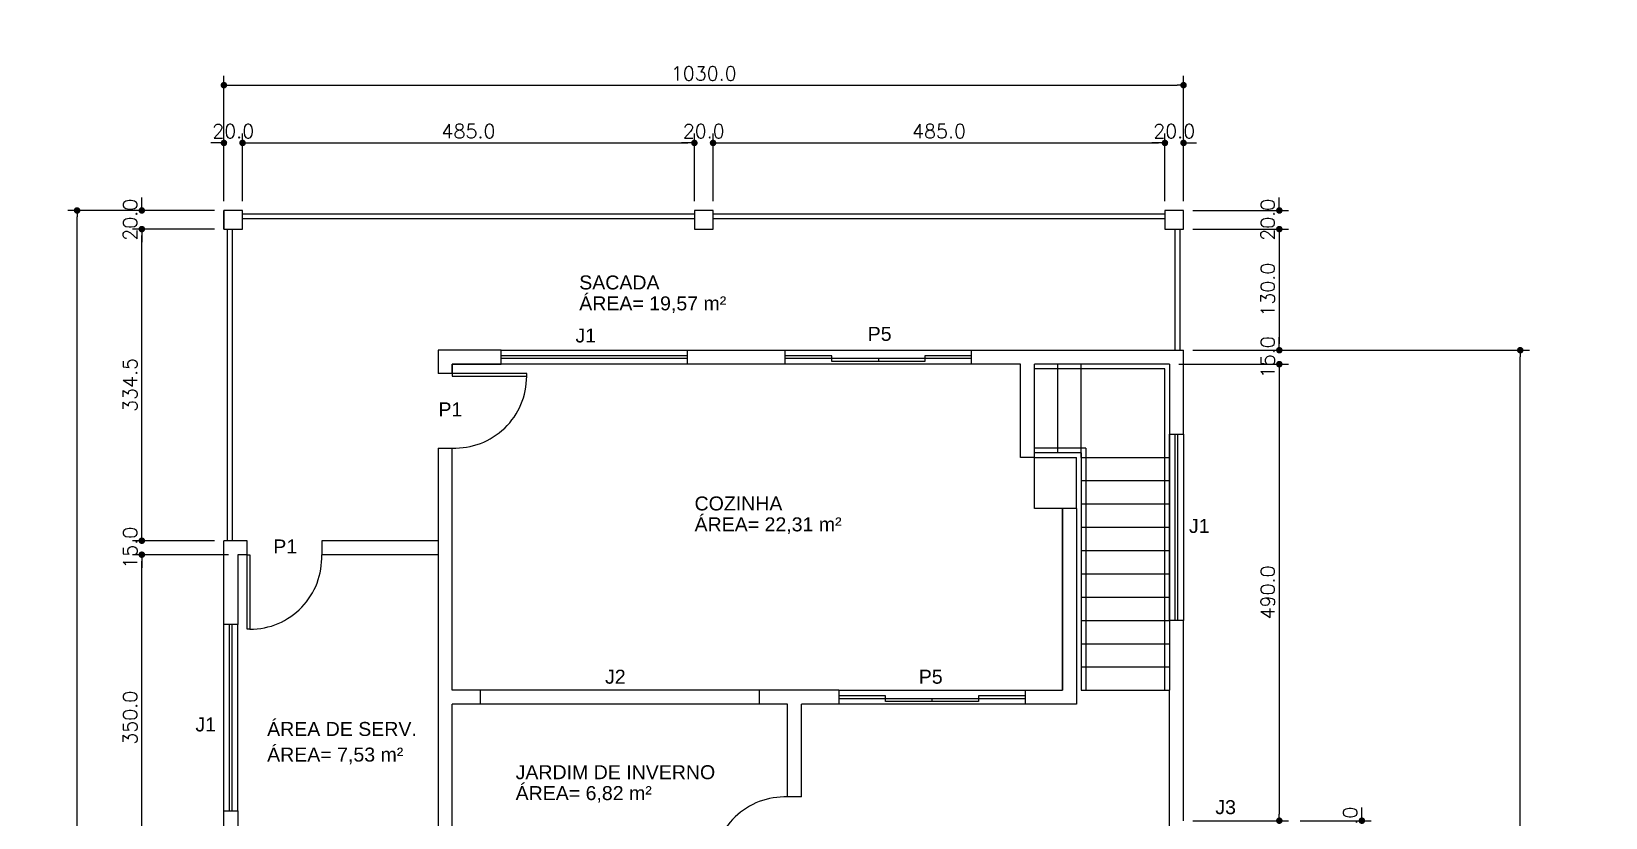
# Model space of a CAD drawing. Header units: millimetres. Extents: x 1206 to 2034, y 106 to 342.
# Drawn here: x 1784.46 to 1801.35, y 235.09 to 243.53 of the extents above; entities that cross this region are included whole.
import ezdxf

# ---------------------------------------------------------------- set-up
doc = ezdxf.new("R2010")
doc.units = ezdxf.units.MM
doc.header["$PDMODE"] = 34
doc.header["$PDSIZE"] = -5
doc.layers.get('0').update_dxf_attribs({"color": 1})
doc.layers.get('DEFPOINTS').update_dxf_attribs({"lineweight": 0})
for name, color, linetype, lineweight in [('AR-ALVENARIA', 7, 'Continuous', 9), ('AR-CARIMBO', 7, 'Continuous', 5), ('AR-COTA', 1, 'Continuous', 5), ('AR-DIVISÓRIA', 7, 'Continuous', 5), ('AR-ESCADA', 252, 'Continuous', 5), ('AR-ESQUADRIA', 4, 'Continuous', 5), ('AR-PENA_010', 10, 'Continuous', 9), ('AR-TXT-AMBIENTE', 174, 'Continuous', 0), ('AR-TXT-ESPECIFICAÇÕES', 174, 'Continuous', 0), ('AR-TXT-ÁREA', 7, 'Continuous', 0)]:
    doc.layers.add(name, color=color, linetype=linetype, lineweight=lineweight)
doc.styles.add('100_COTAS', font='romans.shx', dxfattribs={"height": 0.15})
doc.styles.add('75_TXT 3', font='arial.ttf', dxfattribs={"height": 0.15})
doc.styles.add('ALLEX 1_25', font='arial.ttf', dxfattribs={"height": 0.05})
doc.dimstyles.new('COTA_100', dxfattribs={"dimtxt": 0.16, "dimasz": 0.07, "dimexe": 0.1, "dimexo": 0.1, "dimgap": 0.05, "dimtad": 1, "dimdec": 1, "dimlfac": 100, "dimzin": 0, "dimdsep": 46, "dimtxsty": '100_COTAS', "dimblk1": 'DOT', "dimblk2": 'DOT', "dimsah": 1, "dimcen": 0.09, "dimclrd": 256, "dimclre": 256, "dimclrt": 7, "dimaunit": 1, "dimadec": 0, "dimazin": 0, "dimtfac": 0.05, "dimtdec": 1, "dimtix": 1, "dimtofl": 0, "dimtmove": 2, "dimatfit": 3, "dimldrblk": 'DOT', "dimfxl": 1, "dimtvp": 0.75, "dimtolj": 1, "dimtzin": 0, "dimarcsym": 0})

# ---------------------------------------------------------------- blocks, each defined once
blk = doc.blocks.new('_DOT')
at = {"color": 0, "linetype": 'ByBlock'}
blk.add_line((-0.5, 0), (-1, 0), dxfattribs=at)
at = {"color": 0, "linetype": 'ByBlock', "const_width": 0.5}
blk.add_lwpolyline([(-0.25, 0, 1), (0.25, 0, 1)], format="xyb", close=True, dxfattribs=at)
blk = doc.blocks.new('*D82')
at = {"layer": 'AR-COTA', "lineweight": -2, "transparency": 16777216}
for p, q in [((1786.572, 237.916), (1785.541, 237.916)), ((1785.641, 234.486), (1785.641, 237.846)), ((1786.572, 234.416), (1785.541, 234.416))]:
    blk.add_line(p, q, dxfattribs=at)
at = {"layer": 'DEFPOINTS', "color": 0, "transparency": 16777216}
for p in [(1785.641, 237.916), (1786.672, 237.916), (1786.672, 234.416)]:
    blk.add_point(p, dxfattribs=at)
at = {"layer": 'AR-COTA', "lineweight": -2, "transparency": 16777216, "xscale": 0.07, "yscale": 0.07, "zscale": 0.07}
for p, rotation in [((1785.641, 237.916), 90), ((1785.641, 234.416), 270)]:
    blk.add_blockref('_DOT', p, dxfattribs=dict(at, rotation=rotation))
at = {"layer": 'AR-COTA', "color": 7, "transparency": 16777216, "insert": (1785.516, 236.166), "char_height": 0.15, "attachment_point": 5, "rotation": 90, "style": '100_COTAS'}
blk.add_mtext('\\A1;350.0', dxfattribs=at)
blk = doc.blocks.new('*D83')
at = {"layer": 'AR-COTA', "lineweight": -2, "transparency": 16777216}
for p, q in [((1786.422, 238.066), (1785.541, 238.066)), ((1785.641, 238.136), (1785.641, 238.206)), ((1786.572, 237.916), (1785.541, 237.916)), ((1785.641, 237.846), (1785.641, 237.776))]:
    blk.add_line(p, q, dxfattribs=at)
at = {"layer": 'DEFPOINTS', "color": 0, "transparency": 16777216}
for p in [(1785.641, 238.066), (1786.522, 238.066), (1786.672, 237.916)]:
    blk.add_point(p, dxfattribs=at)
at = {"layer": 'AR-COTA', "lineweight": -2, "transparency": 16777216, "xscale": 0.07, "yscale": 0.07, "zscale": 0.07}
for p, rotation in [((1785.641, 238.066), 270), ((1785.641, 237.916), 90)]:
    blk.add_blockref('_DOT', p, dxfattribs=dict(at, rotation=rotation))
at = {"layer": 'AR-COTA', "color": 7, "transparency": 16777216, "insert": (1785.516, 237.991), "char_height": 0.15, "attachment_point": 5, "rotation": 90, "style": '100_COTAS'}
blk.add_mtext('\\A1;15.0', dxfattribs=at)
blk = doc.blocks.new('*D84')
at = {"layer": 'AR-COTA', "lineweight": -2, "transparency": 16777216}
for p, q in [((1786.422, 241.411), (1785.541, 241.411)), ((1785.641, 238.136), (1785.641, 241.341)), ((1786.422, 238.066), (1785.541, 238.066))]:
    blk.add_line(p, q, dxfattribs=at)
at = {"layer": 'DEFPOINTS', "color": 0, "transparency": 16777216}
for p in [(1785.641, 241.411), (1786.522, 241.411), (1786.522, 238.066)]:
    blk.add_point(p, dxfattribs=at)
at = {"layer": 'AR-COTA', "lineweight": -2, "transparency": 16777216, "xscale": 0.07, "yscale": 0.07, "zscale": 0.07}
for p, rotation in [((1785.641, 241.411), 90), ((1785.641, 238.066), 270)]:
    blk.add_blockref('_DOT', p, dxfattribs=dict(at, rotation=rotation))
at = {"layer": 'AR-COTA', "color": 7, "transparency": 16777216, "insert": (1785.516, 239.738), "char_height": 0.15, "attachment_point": 5, "rotation": 90, "style": '100_COTAS'}
blk.add_mtext('\\A1;334.5', dxfattribs=at)
blk = doc.blocks.new('*D85')
at = {"layer": 'AR-COTA', "lineweight": -2, "transparency": 16777216}
for p, q in [((1786.422, 241.611), (1785.541, 241.611)), ((1785.641, 241.681), (1785.641, 241.751)), ((1786.422, 241.411), (1785.541, 241.411)), ((1785.641, 241.341), (1785.641, 241.271))]:
    blk.add_line(p, q, dxfattribs=at)
at = {"layer": 'DEFPOINTS', "color": 0, "transparency": 16777216}
for p in [(1785.641, 241.611), (1786.522, 241.611), (1786.522, 241.411)]:
    blk.add_point(p, dxfattribs=at)
at = {"layer": 'AR-COTA', "lineweight": -2, "transparency": 16777216, "xscale": 0.07, "yscale": 0.07, "zscale": 0.07}
for p, rotation in [((1785.641, 241.611), 270), ((1785.641, 241.411), 90)]:
    blk.add_blockref('_DOT', p, dxfattribs=dict(at, rotation=rotation))
at = {"layer": 'AR-COTA', "color": 7, "transparency": 16777216, "insert": (1785.516, 241.511), "char_height": 0.15, "attachment_point": 5, "rotation": 90, "style": '100_COTAS'}
blk.add_mtext('\\A1;20.0', dxfattribs=at)
blk = doc.blocks.new('*D86')
at = {"layer": 'AR-COTA', "lineweight": -2, "transparency": 16777216}
for p, q in [((1786.452, 242.336), (1786.382, 242.336)), ((1786.522, 241.711), (1786.522, 242.436)), ((1786.722, 241.711), (1786.722, 242.436)), ((1786.792, 242.336), (1786.862, 242.336))]:
    blk.add_line(p, q, dxfattribs=at)
at = {"layer": 'DEFPOINTS', "color": 0, "transparency": 16777216}
for p in [(1786.722, 242.336), (1786.522, 241.611), (1786.722, 241.611)]:
    blk.add_point(p, dxfattribs=at)
at = {"layer": 'AR-COTA', "lineweight": -2, "transparency": 16777216, "xscale": 0.07, "yscale": 0.07, "zscale": 0.07}
blk.add_blockref('_DOT', (1786.522, 242.336), dxfattribs=at)
at = {"layer": 'AR-COTA', "lineweight": -2, "transparency": 16777216, "xscale": 0.07, "yscale": 0.07, "zscale": 0.07, "rotation": 180}
blk.add_blockref('_DOT', (1786.722, 242.336), dxfattribs=at)
at = {"layer": 'AR-COTA', "color": 7, "transparency": 16777216, "insert": (1786.622, 242.461), "char_height": 0.15, "attachment_point": 5, "style": '100_COTAS'}
blk.add_mtext('\\A1;20.0', dxfattribs=at)
blk = doc.blocks.new('*D87')
at = {"layer": 'AR-COTA', "lineweight": -2, "transparency": 16777216}
for p, q in [((1786.722, 241.711), (1786.722, 242.436)), ((1786.792, 242.336), (1791.502, 242.336)), ((1791.572, 241.711), (1791.572, 242.436))]:
    blk.add_line(p, q, dxfattribs=at)
at = {"layer": 'DEFPOINTS', "color": 0, "transparency": 16777216}
for p in [(1791.572, 242.336), (1786.722, 241.611), (1791.572, 241.611)]:
    blk.add_point(p, dxfattribs=at)
at = {"layer": 'AR-COTA', "lineweight": -2, "transparency": 16777216, "xscale": 0.07, "yscale": 0.07, "zscale": 0.07, "rotation": 180}
blk.add_blockref('_DOT', (1786.722, 242.336), dxfattribs=at)
at = {"layer": 'AR-COTA', "lineweight": -2, "transparency": 16777216, "xscale": 0.07, "yscale": 0.07, "zscale": 0.07}
blk.add_blockref('_DOT', (1791.572, 242.336), dxfattribs=at)
at = {"layer": 'AR-COTA', "color": 7, "transparency": 16777216, "insert": (1789.147, 242.461), "char_height": 0.15, "attachment_point": 5, "style": '100_COTAS'}
blk.add_mtext('\\A1;485.0', dxfattribs=at)
blk = doc.blocks.new('*D88')
at = {"layer": 'AR-COTA', "lineweight": -2, "transparency": 16777216}
for p, q in [((1791.502, 242.336), (1791.432, 242.336)), ((1791.572, 241.711), (1791.572, 242.436)), ((1791.772, 241.711), (1791.772, 242.436)), ((1791.842, 242.336), (1791.912, 242.336))]:
    blk.add_line(p, q, dxfattribs=at)
at = {"layer": 'DEFPOINTS', "color": 0, "transparency": 16777216}
for p in [(1791.772, 242.336), (1791.572, 241.611), (1791.772, 241.611)]:
    blk.add_point(p, dxfattribs=at)
at = {"layer": 'AR-COTA', "lineweight": -2, "transparency": 16777216, "xscale": 0.07, "yscale": 0.07, "zscale": 0.07}
blk.add_blockref('_DOT', (1791.572, 242.336), dxfattribs=at)
at = {"layer": 'AR-COTA', "lineweight": -2, "transparency": 16777216, "xscale": 0.07, "yscale": 0.07, "zscale": 0.07, "rotation": 180}
blk.add_blockref('_DOT', (1791.772, 242.336), dxfattribs=at)
at = {"layer": 'AR-COTA', "color": 7, "transparency": 16777216, "insert": (1791.672, 242.461), "char_height": 0.15, "attachment_point": 5, "style": '100_COTAS'}
blk.add_mtext('\\A1;20.0', dxfattribs=at)
blk = doc.blocks.new('*D89')
at = {"layer": 'AR-COTA', "lineweight": -2, "transparency": 16777216}
for p, q in [((1791.772, 241.711), (1791.772, 242.436)), ((1791.842, 242.336), (1796.552, 242.336)), ((1796.622, 241.711), (1796.622, 242.436))]:
    blk.add_line(p, q, dxfattribs=at)
at = {"layer": 'DEFPOINTS', "color": 0, "transparency": 16777216}
for p in [(1796.622, 242.336), (1791.772, 241.611), (1796.622, 241.611)]:
    blk.add_point(p, dxfattribs=at)
at = {"layer": 'AR-COTA', "lineweight": -2, "transparency": 16777216, "xscale": 0.07, "yscale": 0.07, "zscale": 0.07, "rotation": 180}
blk.add_blockref('_DOT', (1791.772, 242.336), dxfattribs=at)
at = {"layer": 'AR-COTA', "lineweight": -2, "transparency": 16777216, "xscale": 0.07, "yscale": 0.07, "zscale": 0.07}
blk.add_blockref('_DOT', (1796.622, 242.336), dxfattribs=at)
at = {"layer": 'AR-COTA', "color": 7, "transparency": 16777216, "insert": (1794.197, 242.461), "char_height": 0.15, "attachment_point": 5, "style": '100_COTAS'}
blk.add_mtext('\\A1;485.0', dxfattribs=at)
blk = doc.blocks.new('*D90')
at = {"layer": 'AR-COTA', "lineweight": -2, "transparency": 16777216}
for p, q in [((1796.552, 242.336), (1796.482, 242.336)), ((1796.622, 241.711), (1796.622, 242.436)), ((1796.822, 241.711), (1796.822, 242.436)), ((1796.892, 242.336), (1796.962, 242.336))]:
    blk.add_line(p, q, dxfattribs=at)
at = {"layer": 'DEFPOINTS', "color": 0, "transparency": 16777216}
for p in [(1796.822, 242.336), (1796.622, 241.611), (1796.822, 241.611)]:
    blk.add_point(p, dxfattribs=at)
at = {"layer": 'AR-COTA', "lineweight": -2, "transparency": 16777216, "xscale": 0.07, "yscale": 0.07, "zscale": 0.07}
blk.add_blockref('_DOT', (1796.622, 242.336), dxfattribs=at)
at = {"layer": 'AR-COTA', "lineweight": -2, "transparency": 16777216, "xscale": 0.07, "yscale": 0.07, "zscale": 0.07, "rotation": 180}
blk.add_blockref('_DOT', (1796.822, 242.336), dxfattribs=at)
at = {"layer": 'AR-COTA', "color": 7, "transparency": 16777216, "insert": (1796.722, 242.461), "char_height": 0.15, "attachment_point": 5, "style": '100_COTAS'}
blk.add_mtext('\\A1;20.0', dxfattribs=at)
blk = doc.blocks.new('*D91')
at = {"layer": 'AR-COTA', "lineweight": -2, "transparency": 16777216}
for p, q in [((1796.922, 241.611), (1797.95, 241.611)), ((1797.85, 241.681), (1797.85, 241.751)), ((1796.922, 241.411), (1797.95, 241.411)), ((1797.85, 241.341), (1797.85, 241.271))]:
    blk.add_line(p, q, dxfattribs=at)
at = {"layer": 'DEFPOINTS', "color": 0, "transparency": 16777216}
for p in [(1796.822, 241.611), (1796.822, 241.411), (1797.85, 241.411)]:
    blk.add_point(p, dxfattribs=at)
at = {"layer": 'AR-COTA', "lineweight": -2, "transparency": 16777216, "xscale": 0.07, "yscale": 0.07, "zscale": 0.07}
for p, rotation in [((1797.85, 241.611), 270), ((1797.85, 241.411), 90)]:
    blk.add_blockref('_DOT', p, dxfattribs=dict(at, rotation=rotation))
at = {"layer": 'AR-COTA', "color": 7, "transparency": 16777216, "insert": (1797.725, 241.511), "char_height": 0.15, "attachment_point": 5, "rotation": 90, "style": '100_COTAS'}
blk.add_mtext('\\A1;20.0', dxfattribs=at)
blk = doc.blocks.new('*D92')
at = {"layer": 'AR-COTA', "lineweight": -2, "transparency": 16777216}
for p, q in [((1796.922, 241.411), (1797.95, 241.411)), ((1797.85, 241.341), (1797.85, 240.181)), ((1796.922, 240.111), (1797.95, 240.111))]:
    blk.add_line(p, q, dxfattribs=at)
at = {"layer": 'DEFPOINTS', "color": 0, "transparency": 16777216}
for p in [(1796.822, 241.411), (1796.822, 240.111), (1797.85, 240.111)]:
    blk.add_point(p, dxfattribs=at)
at = {"layer": 'AR-COTA', "lineweight": -2, "transparency": 16777216, "xscale": 0.07, "yscale": 0.07, "zscale": 0.07}
for p, rotation in [((1797.85, 241.411), 90), ((1797.85, 240.111), 270)]:
    blk.add_blockref('_DOT', p, dxfattribs=dict(at, rotation=rotation))
at = {"layer": 'AR-COTA', "color": 7, "transparency": 16777216, "insert": (1797.725, 240.761), "char_height": 0.15, "attachment_point": 5, "rotation": 90, "style": '100_COTAS'}
blk.add_mtext('\\A1;130.0', dxfattribs=at)
blk = doc.blocks.new('*D93')
at = {"layer": 'AR-COTA', "lineweight": -2, "transparency": 16777216}
for p, q in [((1797.85, 240.181), (1797.85, 240.251)), ((1796.922, 240.111), (1797.95, 240.111)), ((1796.772, 239.961), (1797.95, 239.961)), ((1797.85, 239.891), (1797.85, 239.821))]:
    blk.add_line(p, q, dxfattribs=at)
at = {"layer": 'DEFPOINTS', "color": 0, "transparency": 16777216}
for p in [(1796.822, 240.111), (1796.672, 239.961), (1797.85, 239.961)]:
    blk.add_point(p, dxfattribs=at)
at = {"layer": 'AR-COTA', "lineweight": -2, "transparency": 16777216, "xscale": 0.07, "yscale": 0.07, "zscale": 0.07}
for p, rotation in [((1797.85, 240.111), 270), ((1797.85, 239.961), 90)]:
    blk.add_blockref('_DOT', p, dxfattribs=dict(at, rotation=rotation))
at = {"layer": 'AR-COTA', "color": 7, "transparency": 16777216, "insert": (1797.725, 240.036), "char_height": 0.15, "attachment_point": 5, "rotation": 90, "style": '100_COTAS'}
blk.add_mtext('\\A1;15.0', dxfattribs=at)
blk = doc.blocks.new('*D94')
at = {"layer": 'AR-COTA', "lineweight": -2, "transparency": 16777216}
for p, q in [((1796.772, 239.961), (1797.95, 239.961)), ((1797.85, 239.891), (1797.85, 235.131)), ((1796.922, 235.061), (1797.95, 235.061))]:
    blk.add_line(p, q, dxfattribs=at)
at = {"layer": 'DEFPOINTS', "color": 0, "transparency": 16777216}
for p in [(1796.672, 239.961), (1796.822, 235.061), (1797.85, 235.061)]:
    blk.add_point(p, dxfattribs=at)
at = {"layer": 'AR-COTA', "lineweight": -2, "transparency": 16777216, "xscale": 0.07, "yscale": 0.07, "zscale": 0.07}
for p, rotation in [((1797.85, 239.961), 90), ((1797.85, 235.061), 270)]:
    blk.add_blockref('_DOT', p, dxfattribs=dict(at, rotation=rotation))
at = {"layer": 'AR-COTA', "color": 7, "transparency": 16777216, "insert": (1797.725, 237.511), "char_height": 0.15, "attachment_point": 5, "rotation": 90, "style": '100_COTAS'}
blk.add_mtext('\\A1;490.0', dxfattribs=at)
blk = doc.blocks.new('*D95')
at = {"layer": 'AR-COTA', "lineweight": -2, "transparency": 16777216}
for p, q in [((1798.736, 235.131), (1798.736, 235.201)), ((1798.072, 235.061), (1798.836, 235.061)), ((1797.922, 234.911), (1798.836, 234.911)), ((1798.736, 234.841), (1798.736, 234.771))]:
    blk.add_line(p, q, dxfattribs=at)
at = {"layer": 'DEFPOINTS', "color": 0, "transparency": 16777216}
for p in [(1797.972, 235.061), (1797.822, 234.911), (1798.736, 234.911)]:
    blk.add_point(p, dxfattribs=at)
at = {"layer": 'AR-COTA', "lineweight": -2, "transparency": 16777216, "xscale": 0.07, "yscale": 0.07, "zscale": 0.07}
for p, rotation in [((1798.736, 235.061), 270), ((1798.736, 234.911), 90)]:
    blk.add_blockref('_DOT', p, dxfattribs=dict(at, rotation=rotation))
at = {"layer": 'AR-COTA', "color": 7, "transparency": 16777216, "insert": (1798.611, 234.986), "char_height": 0.15, "attachment_point": 5, "rotation": 90, "style": '100_COTAS'}
blk.add_mtext('\\A1;15.0', dxfattribs=at)
blk = doc.blocks.new('*D100')
at = {"layer": 'AR-COTA', "lineweight": -2, "transparency": 16777216}
for p, q in [((1796.922, 240.111), (1800.536, 240.111)), ((1800.436, 223.181), (1800.436, 240.041)), ((1799.122, 223.111), (1800.536, 223.111))]:
    blk.add_line(p, q, dxfattribs=at)
at = {"layer": 'DEFPOINTS', "color": 0, "transparency": 16777216}
for p in [(1796.822, 240.111), (1800.436, 240.111), (1799.022, 223.111)]:
    blk.add_point(p, dxfattribs=at)
at = {"layer": 'AR-COTA', "lineweight": -2, "transparency": 16777216, "xscale": 0.07, "yscale": 0.07, "zscale": 0.07}
for p, rotation in [((1800.436, 240.111), 90), ((1800.436, 223.111), 270)]:
    blk.add_blockref('_DOT', p, dxfattribs=dict(at, rotation=rotation))
at = {"layer": 'AR-COTA', "color": 7, "transparency": 16777216, "insert": (1800.311, 231.611), "char_height": 0.15, "attachment_point": 5, "rotation": 90, "style": '100_COTAS'}
blk.add_mtext('\\A1;1700.0', dxfattribs=at)
blk = doc.blocks.new('*D101')
at = {"layer": 'AR-COTA', "lineweight": -2, "transparency": 16777216}
for p, q in [((1786.422, 241.611), (1784.846, 241.611)), ((1784.946, 223.181), (1784.946, 241.541)), ((1786.422, 223.111), (1784.846, 223.111))]:
    blk.add_line(p, q, dxfattribs=at)
at = {"layer": 'DEFPOINTS', "color": 0, "transparency": 16777216}
for p in [(1784.946, 241.611), (1786.522, 241.611), (1786.522, 223.111)]:
    blk.add_point(p, dxfattribs=at)
at = {"layer": 'AR-COTA', "lineweight": -2, "transparency": 16777216, "xscale": 0.07, "yscale": 0.07, "zscale": 0.07}
for p, rotation in [((1784.946, 241.611), 90), ((1784.946, 223.111), 270)]:
    blk.add_blockref('_DOT', p, dxfattribs=dict(at, rotation=rotation))
at = {"layer": 'AR-COTA', "color": 7, "transparency": 16777216, "insert": (1784.821, 232.361), "char_height": 0.15, "attachment_point": 5, "rotation": 90, "style": '100_COTAS'}
blk.add_mtext('\\A1;1850.0', dxfattribs=at)
blk = doc.blocks.new('*D111')
at = {"layer": 'AR-COTA', "lineweight": -2, "transparency": 16777216}
for p, q in [((1786.522, 241.711), (1786.522, 243.056)), ((1786.592, 242.956), (1796.752, 242.956)), ((1796.822, 241.711), (1796.822, 243.056))]:
    blk.add_line(p, q, dxfattribs=at)
at = {"layer": 'DEFPOINTS', "color": 0, "transparency": 16777216}
for p in [(1796.822, 242.956), (1786.522, 241.611), (1796.822, 241.611)]:
    blk.add_point(p, dxfattribs=at)
at = {"layer": 'AR-COTA', "lineweight": -2, "transparency": 16777216, "xscale": 0.07, "yscale": 0.07, "zscale": 0.07, "rotation": 180}
blk.add_blockref('_DOT', (1786.522, 242.956), dxfattribs=at)
at = {"layer": 'AR-COTA', "lineweight": -2, "transparency": 16777216, "xscale": 0.07, "yscale": 0.07, "zscale": 0.07}
blk.add_blockref('_DOT', (1796.822, 242.956), dxfattribs=at)
at = {"layer": 'AR-COTA', "color": 7, "transparency": 16777216, "insert": (1791.672, 243.081), "char_height": 0.15, "attachment_point": 5, "style": '100_COTAS'}
blk.add_mtext('\\A1;1030.0', dxfattribs=at)

msp = doc.modelspace()

# ---------------------------------------------------------------- linework, layer by layer
at = {"layer": 'AR-ALVENARIA'}
for p, q in [((1786.5219, 241.4107), (1786.5219, 241.6107)), ((1796.8219, 241.6107), (1796.6219, 241.6107)), ((1789.4969, 240.1107), (1788.8219, 240.1107)), ((1788.8219, 240.1107), (1788.8219, 239.8607)), ((1789.4969, 239.9607), (1789.4969, 240.1107)), ((1791.4969, 240.1107), (1792.5469, 240.1107)), ((1791.4969, 239.9607), (1791.4969, 240.1107)), ((1792.5469, 239.9607), (1792.5469, 240.1107)), ((1796.8219, 239.2107), (1796.8219, 240.1107)), ((1789.4969, 239.9607), (1788.9719, 239.9607)), ((1788.9719, 239.8607), (1788.9719, 239.9607)), ((1788.9719, 239.9607), (1789.4969, 239.9607)), ((1788.9719, 239.9607), (1788.9719, 239.8607)), ((1792.5469, 239.9607), (1791.4969, 239.9607)), ((1795.0719, 238.9607), (1795.0719, 239.9607)), ((1795.2219, 238.9607), (1795.2219, 239.9607)), ((1796.6719, 239.9607), (1796.6719, 239.2107)), ((1796.8219, 239.2107), (1796.8219, 239.9607)), ((1788.9719, 239.8607), (1788.8219, 239.8607)), ((1788.8219, 239.0607), (1788.8219, 234.4157)), ((1788.8219, 239.0607), (1788.9719, 239.0607)), ((1788.9719, 236.4607), (1788.9719, 239.0607)), ((1796.6719, 239.2107), (1796.8219, 239.2107)), ((1796.6719, 239.2107), (1796.6719, 237.2107)), ((1795.2219, 238.9607), (1795.0719, 238.9607)), ((1795.2219, 238.4107), (1795.2219, 238.9607)), ((1795.2219, 238.9607), (1795.6719, 238.9607)), ((1795.6719, 238.4107), (1795.6719, 238.9607)), ((1795.6719, 238.4107), (1795.2219, 238.4107)), ((1795.5219, 238.4107), (1795.5219, 236.4607)), ((1795.5219, 236.4607), (1795.5219, 238.4107)), ((1795.6719, 238.4107), (1795.6719, 236.3107)), ((1786.7719, 238.0657), (1786.5219, 238.0657)), ((1786.5219, 237.1657), (1786.5219, 238.0657)), ((1786.7719, 237.9157), (1786.7719, 238.0657)), ((1788.8219, 238.0657), (1787.5719, 238.0657)), ((1787.5719, 238.0657), (1787.5719, 237.9157)), ((1786.6719, 237.9157), (1786.6719, 237.1657)), ((1786.7719, 237.9157), (1786.6719, 237.9157)), ((1788.8219, 237.9157), (1787.5719, 237.9157)), ((1796.8219, 237.2107), (1796.6719, 237.2107)), ((1796.6719, 237.2107), (1796.6719, 236.4607)), ((1796.8219, 235.0607), (1796.8219, 237.2107)), ((1796.8219, 236.4607), (1796.8219, 237.2107)), ((1786.6719, 237.1657), (1786.5219, 237.1657)), ((1789.2719, 236.4607), (1788.9719, 236.4607)), ((1789.2719, 236.4607), (1789.2719, 236.3107)), ((1793.1219, 236.4607), (1792.2719, 236.4607)), ((1792.2719, 236.3107), (1792.2719, 236.4607)), ((1793.1219, 236.4607), (1793.1219, 236.3107)), ((1795.1219, 236.4607), (1795.1219, 236.3107)), ((1795.1219, 236.4607), (1795.5219, 236.4607)), ((1796.6719, 234.2081), (1796.6719, 236.4607)), ((1788.9719, 234.4157), (1788.9719, 236.3107)), ((1789.2719, 236.3107), (1788.9719, 236.3107)), ((1792.5719, 236.3107), (1792.2719, 236.3107)), ((1792.5719, 235.3157), (1792.5719, 236.3107)), ((1792.7219, 235.3157), (1792.7219, 236.3107)), ((1793.1219, 236.3107), (1792.7219, 236.3107)), ((1795.6719, 236.3107), (1795.1219, 236.3107)), ((1792.7219, 235.3157), (1792.5719, 235.3157)), ((1786.5219, 233.0032), (1786.5219, 235.1657)), ((1786.5219, 235.1657), (1786.6719, 235.1657)), ((1786.6719, 235.1657), (1786.6719, 234.4157))]:
    msp.add_line(p, q, dxfattribs=at)
for points in [[(1786.5219, 241.4107), (1786.7219, 241.4107), (1786.7219, 241.6107), (1786.5219, 241.6107)], [(1791.5719, 241.4107), (1791.7719, 241.4107), (1791.7719, 241.6107), (1791.5719, 241.6107)], [(1796.6219, 241.4107), (1796.8219, 241.4107), (1796.8219, 241.6107), (1796.6219, 241.6107)]]:
    msp.add_lwpolyline(points, close=True, dxfattribs=at)
at = {"layer": 'AR-CARIMBO'}
for p, q in [((1794.5469, 239.9607), (1794.5469, 240.1107)), ((1794.5469, 240.1107), (1796.8219, 240.1107)), ((1795.0719, 239.9607), (1794.5469, 239.9607)), ((1796.6719, 239.9607), (1795.2219, 239.9607))]:
    msp.add_line(p, q, dxfattribs=at)
at = {"layer": 'AR-DIVISÓRIA'}
for p, q in [((1791.5719, 241.5707), (1786.7219, 241.5707)), ((1791.5719, 241.5207), (1786.7219, 241.5207)), ((1796.6219, 241.5707), (1791.7719, 241.5707)), ((1796.6219, 241.5207), (1791.7719, 241.5207)), ((1786.5619, 238.0657), (1786.5619, 241.4107)), ((1786.6119, 241.4107), (1786.6119, 238.0657)), ((1796.7319, 240.1107), (1796.7319, 241.4107)), ((1796.7819, 241.4107), (1796.7819, 240.1107))]:
    msp.add_line(p, q, dxfattribs=at)
at = {"layer": 'AR-ESCADA'}
for p, q in [((1796.6219, 239.9107), (1795.2219, 239.9107)), ((1795.4719, 239.0107), (1795.4719, 239.9607)), ((1795.7219, 238.9607), (1795.7219, 239.9607)), ((1796.6219, 236.4607), (1796.6219, 239.9107)), ((1795.7719, 239.0607), (1795.2219, 239.0607)), ((1795.7719, 239.0607), (1795.7719, 236.4607)), ((1795.7219, 239.0107), (1795.2219, 239.0107)), ((1795.7219, 239.0107), (1795.7219, 236.4607)), ((1795.7219, 238.9607), (1796.6719, 238.9607)), ((1795.7219, 238.7107), (1796.6719, 238.7107)), ((1795.7219, 238.4607), (1796.6719, 238.4607)), ((1795.7219, 238.2107), (1796.6719, 238.2107)), ((1795.7219, 237.9607), (1796.6719, 237.9607)), ((1795.7219, 237.7107), (1796.6719, 237.7107)), ((1795.7219, 237.4607), (1796.6719, 237.4607)), ((1795.7219, 237.2107), (1796.6719, 237.2107)), ((1795.7219, 236.9607), (1796.6719, 236.9607)), ((1795.7219, 236.7107), (1796.6719, 236.7107)), ((1795.7219, 236.4607), (1796.6719, 236.4607))]:
    msp.add_line(p, q, dxfattribs=at)
at = {"layer": 'AR-ESQUADRIA'}
for p, q in [((1789.4969, 240.1107), (1791.4969, 240.1107)), ((1792.5469, 240.1107), (1794.5469, 240.1107)), ((1791.4969, 240.0507), (1789.4969, 240.0507)), ((1791.4969, 240.0207), (1789.4969, 240.0207)), ((1791.4969, 239.9607), (1789.4969, 239.9607)), ((1793.0469, 240.0507), (1792.5469, 240.0507)), ((1794.5469, 240.0207), (1792.5469, 240.0207)), ((1794.5469, 239.9607), (1792.5469, 239.9607)), ((1793.0469, 239.9907), (1793.0469, 240.0507)), ((1794.0469, 239.9907), (1793.0469, 239.9907)), ((1793.5469, 240.0207), (1793.5469, 239.9907)), ((1794.5469, 240.0507), (1794.0469, 240.0507)), ((1794.0469, 240.0507), (1794.0469, 239.9907)), ((1796.6719, 237.2107), (1796.6719, 239.2107)), ((1796.7319, 237.2107), (1796.7319, 239.2107)), ((1796.7619, 237.2107), (1796.7619, 239.2107)), ((1796.8219, 239.2107), (1796.8219, 237.2107)), ((1786.5219, 235.1657), (1786.5219, 237.1657)), ((1786.5819, 235.1657), (1786.5819, 237.1657)), ((1786.6119, 235.1657), (1786.6119, 237.1657)), ((1786.6719, 235.1657), (1786.6719, 237.1657)), ((1792.2719, 236.4607), (1789.2719, 236.4607)), ((1793.1219, 236.4607), (1795.1219, 236.4607)), ((1793.6219, 236.4007), (1793.1219, 236.4007)), ((1795.1219, 236.3707), (1793.1219, 236.3707)), ((1793.6219, 236.3407), (1793.6219, 236.4007)), ((1794.1219, 236.3707), (1794.1219, 236.3407)), ((1795.1219, 236.4007), (1794.6219, 236.4007)), ((1794.6219, 236.4007), (1794.6219, 236.3407)), ((1792.2719, 236.3107), (1789.2719, 236.3107)), ((1795.1219, 236.3107), (1793.1219, 236.3107)), ((1794.6219, 236.3407), (1793.6219, 236.3407))]:
    msp.add_line(p, q, dxfattribs=at)
for points in [[(1789.7719, 239.8307), (1789.7719, 239.8607), (1788.9719, 239.8607), (1788.9719, 239.8307)], [(1786.8019, 237.1157), (1786.7719, 237.1157), (1786.7719, 237.9157), (1786.8019, 237.9157)]]:
    msp.add_lwpolyline(points, close=True, dxfattribs=at)
for centre, start, end in [((1789.0013, 239.8307), 267.81062, 0), ((1786.8019, 237.8862), 270, 2.18938), ((1792.5424, 234.5457), 87.81062, 180)]:
    msp.add_arc(centre, 0.7706, start, end, dxfattribs=at)
at = {"layer": 'AR-PENA_010'}
msp.add_circle((1802.5104, 228.9208), 27.7888, dxfattribs=at)

# ---------------------------------------------------------------- texts
at = {"layer": 'AR-TXT-AMBIENTE', "char_height": 0.15, "attachment_point": 1, "style": '75_TXT 3'}
for s, insert in [('SACADA', (1790.3358, 240.9132)), ('\\pxt7;COZINHA', (1791.5737, 238.5411)), ('ÁREA DE SERV.', (1786.9859, 236.1205)), ('JARDIM DE INVERNO', (1789.653, 235.6564))]:
    msp.add_mtext_dynamic_manual_height_columns(s, width=14.364558, gutter_width=10, heights=[0], dxfattribs=dict(at, insert=insert))
at = {"layer": 'AR-TXT-ESPECIFICAÇÕES', "color": 7, "style": 'ALLEX 1_25'}
for s, p in [('J1', (1790.2955, 240.194)), ('P5', (1793.432, 240.2116)), ('P1', (1788.8249, 239.4006)), ('J1', (1796.8803, 238.1498)), ('P1', (1787.0519, 237.9293)), ('J2', (1790.6132, 236.5314)), ('P5', (1793.9803, 236.5314)), ('J1', (1786.2158, 236.0188)), ('J3', (1797.1632, 235.1314))]:
    msp.add_text(s, height=0.15, dxfattribs=at).set_placement(p)
at = {"layer": 'AR-TXT-ÁREA', "char_height": 0.15, "attachment_point": 1, "style": '75_TXT 3'}
for s, insert in [('ÁREA= 19,57 m²', (1790.3358, 240.6889)), ('ÁREA= 22,31 m²', (1791.5737, 238.3167)), ('ÁREA= 7,53 m²', (1786.9859, 235.8455)), ('ÁREA= 6,82 m²', (1789.653, 235.4321))]:
    msp.add_mtext_dynamic_manual_height_columns(s, width=14.364558, gutter_width=10, heights=[0], dxfattribs=dict(at, insert=insert))

# ---------------------------------------------------------------- dimensions: what is measured, and where the dimension line sits
at = {"layer": 'AR-COTA'}
for base, p1, p2, picture, middle in [((1796.8219, 242.9562), (1786.5219, 241.6107), (1796.8219, 241.6107), '*D111', (1791.6719, 243.0812)), ((1786.7219, 242.3361), (1786.5219, 241.6107), (1786.7219, 241.6107), '*D86', (1786.6219, 242.4611)), ((1791.5719, 242.3361), (1786.7219, 241.6107), (1791.5719, 241.6107), '*D87', (1789.1469, 242.4611)), ((1791.7719, 242.3361), (1791.5719, 241.6107), (1791.7719, 241.6107), '*D88', (1791.6719, 242.4611)), ((1796.6219, 242.3361), (1791.7719, 241.6107), (1796.6219, 241.6107), '*D89', (1794.1969, 242.4611)), ((1796.8219, 242.3361), (1796.6219, 241.6107), (1796.8219, 241.6107), '*D90', (1796.7219, 242.4611))]:
    dim = msp.add_linear_dim(base=base, p1=p1, p2=p2, dimstyle='COTA_100', dxfattribs=at)
    dim.commit()
    dim.dimension.update_dxf_attribs({"geometry": picture, "text_midpoint": middle})
for base, p1, p2, picture, middle in [((1784.9463, 241.6107), (1786.5219, 223.1107), (1786.5219, 241.6107), '*D101', (1784.8213, 232.3607)), ((1785.6413, 241.6107), (1786.5219, 241.4107), (1786.5219, 241.6107), '*D85', (1785.5163, 241.5107)), ((1797.8497, 241.4107), (1796.8219, 241.6107), (1796.8219, 241.4107), '*D91', (1797.7247, 241.5107)), ((1785.6413, 241.4107), (1786.5219, 238.0657), (1786.5219, 241.4107), '*D84', (1785.5163, 239.7382)), ((1797.8497, 240.1107), (1796.8219, 241.4107), (1796.8219, 240.1107), '*D92', (1797.7247, 240.7607)), ((1797.8497, 239.9607), (1796.8219, 240.1107), (1796.6719, 239.9607), '*D93', (1797.7247, 240.0357)), ((1800.436, 240.1107), (1799.0219, 223.1107), (1796.8219, 240.1107), '*D100', (1800.311, 231.6107)), ((1797.8497, 235.0607), (1796.6719, 239.9607), (1796.8219, 235.0607), '*D94', (1797.7247, 237.5107)), ((1785.6413, 238.0657), (1786.6719, 237.9157), (1786.5219, 238.0657), '*D83', (1785.5163, 237.9907)), ((1785.6413, 237.9157), (1786.6719, 234.4157), (1786.6719, 237.9157), '*D82', (1785.5163, 236.1657)), ((1798.7359, 234.9107), (1797.9719, 235.0607), (1797.8219, 234.9107), '*D95', (1798.6109, 234.9857))]:
    dim = msp.add_linear_dim(base=base, p1=p1, p2=p2, angle=90, dimstyle='COTA_100', dxfattribs=at)
    dim.commit()
    dim.dimension.update_dxf_attribs({"geometry": picture, "text_midpoint": middle})

doc.saveas('drawing.dxf')
